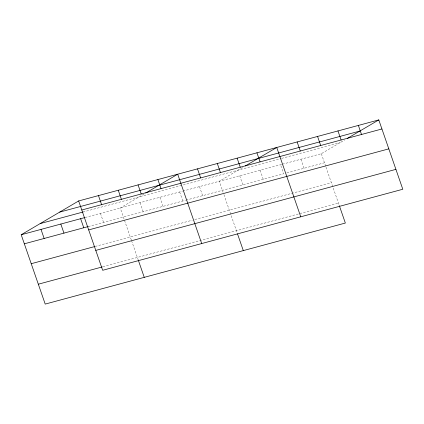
<?xml version="1.0" encoding="UTF-8"?>
<svg xmlns="http://www.w3.org/2000/svg" width="424" height="424" viewBox="0 0 424 424"><rect width="100%" height="100%" fill="white"/><g stroke="black" fill="none" stroke-linecap="round" stroke-linejoin="round"><path stroke-width="0.32" stroke-dasharray="2.12 1.59" d="M144.086 193.98L120.246 208.004L131.345 240.064M242.592 167.554L219.288 181.26L223.072 192.189M282.432 164.21L321.334 153.705L344.638 139.999M82.972 212.037L280.98 158.571M281.621 158.396L340.297 142.554M85.102 217.496L182.23 191.266M182.866 191.097L281.79 164.385M88.24 226.559L185.368 200.329M186.004 200.16L283.656 173.792L280.518 164.729M286.841 172.928L324.471 162.768M95.124 246.45L192.252 220.226M194.812 219.531L331.361 182.665M102.862 266.77L338.458 203.154M321.334 153.705L325.764 166.499M325.982 167.12L339.105 205.02M300.923 159.217L304.066 168.28M260.108 170.241L263.246 179.304M239.698 175.748L242.835 184.811M223.936 194.674L237.276 233.195M199.481 186.608L202.619 195.671M179.67 191.961L182.808 201.024M159.864 197.308L163.002 206.371M140.053 202.656L143.19 211.719M131.562 240.684L138.229 259.939M100.435 213.352L103.573 222.415"/><path stroke-width="0.64" d="M339.322 205.645L345.348 223.051L45.209 304.088L21.2 234.748L78.652 200.95L378.791 119.913L402.8 189.252L102.666 270.295L78.652 200.95M145.718 193.021L177.698 174.211L201.707 243.551M245.305 165.959L276.745 147.467L300.754 216.807M347.346 138.404L378.791 119.913M59.694 212.106L359.828 131.064M81.79 210.013L381.929 128.976M40.158 223.596L82.972 212.037M21.2 234.748L84.461 217.666M24.338 243.811L88.24 226.559M88.68 229.909L388.813 148.866M31.228 263.702L94.488 246.62M95.776 250.399L395.91 169.362M38.324 284.197L102.221 266.945M358.381 125.419L361.518 134.482M337.97 130.931L341.108 139.994M317.56 136.443L320.698 145.506M297.15 141.955L300.293 151.018M256.933 152.815L260.071 161.878M237.127 158.163L240.265 167.226M217.316 163.51L220.453 172.573M237.488 233.82L243.302 250.6M197.505 168.858L200.647 177.921M157.887 179.559L161.03 188.622M138.081 184.906L141.219 193.969M118.27 190.254L121.407 199.317M138.447 260.564L144.255 277.344M98.463 195.602L101.601 204.665M80.629 218.704L83.767 227.768M60.818 224.052L63.955 233.115M41.011 229.4L44.149 238.463"/></g></svg>
